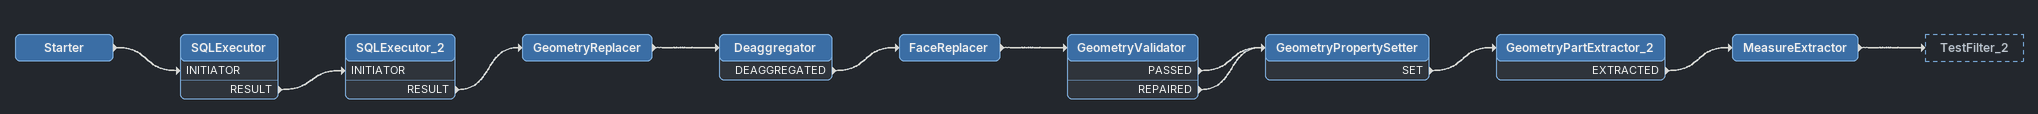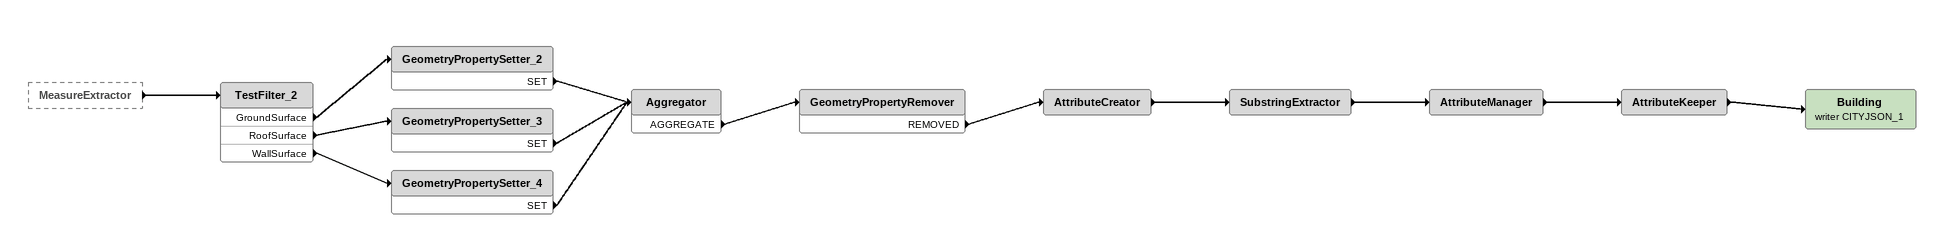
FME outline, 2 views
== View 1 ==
Starter
    -> SQLExecutor [INITIATOR]
SQLExecutor
    RESULT -> SQLExecutor_2 [INITIATOR]
SQLExecutor_2
    RESULT -> GeometryReplacer
GeometryReplacer
    -> Deaggregator
Deaggregator
    DEAGGREGATED -> FaceReplacer
FaceReplacer
    -> GeometryValidator
GeometryValidator
    PASSED -> GeometryPropertySetter
    REPAIRED -> GeometryPropertySetter
GeometryPropertySetter
    SET -> GeometryPartExtractor_2
GeometryPartExtractor_2
    EXTRACTED -> MeasureExtractor
MeasureExtractor
    -> TestFilter_2

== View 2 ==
MeasureExtractor [outside]
    -> TestFilter_2
TestFilter_2
    GroundSurface -> GeometryPropertySetter_2
    RoofSurface -> GeometryPropertySetter_3
    WallSurface -> GeometryPropertySetter_4
GeometryPropertySetter_2
    SET -> Aggregator
GeometryPropertySetter_3
    SET -> Aggregator
GeometryPropertySetter_4
    SET -> Aggregator
Aggregator
    AGGREGATE -> GeometryPropertyRemover
GeometryPropertyRemover
    REMOVED -> AttributeCreator
AttributeCreator
    -> SubstringExtractor
SubstringExtractor
    -> AttributeManager
AttributeManager
    -> AttributeKeeper
AttributeKeeper
    -> Building (writer CITYJSON_1)
Building (writer CITYJSON_1)
